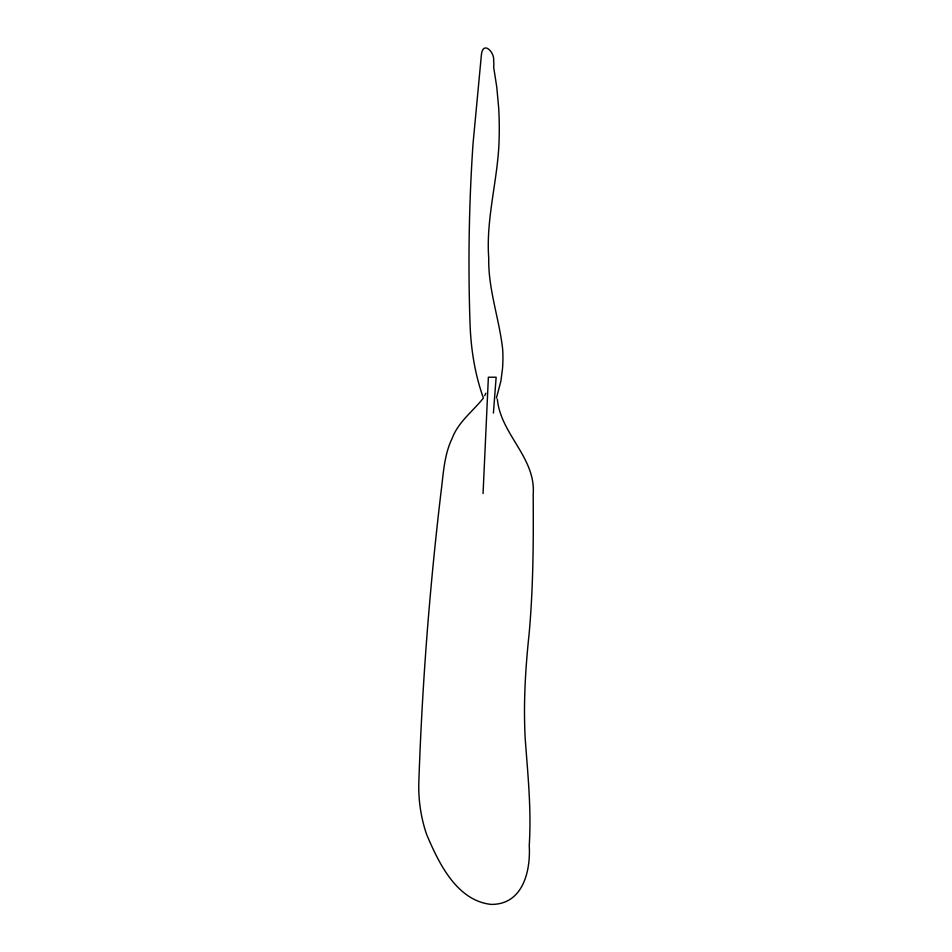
<?xml version="1.0" encoding="UTF-8"?>
<svg xmlns="http://www.w3.org/2000/svg" width="952" height="952" viewBox="0 0 952 952"><rect width="100%" height="100%" fill="white"/><g stroke="black" fill="none" stroke-linecap="round" stroke-linejoin="round"><path stroke-width="1.43" d="M483.057 493.6L488.376 377.218L496.147 377.218L493.41 413.061M496.42 398.055L500.93 380.943L502.525 368.436A136.279 136.279 0 0 0 502.644 349.087C499.253 318.634 488.15 289.301 488.733 258.254C486.008 221.471 496.159 185.7 498.658 149.285A345.278 345.278 0 0 0 498.658 107.707L496.789 87.215L493.695 67.33A33.32 33.32 0 0 0 493.648 60.702C494.659 51.92 482.807 40.305 481.391 54.907L473.013 143.895A1762.497 1762.497 0 0 0 470.074 324.656C470.99 349.574 474.977 374.529 483.402 398.055C472.894 411.335 458.4 421.772 452.188 438.265C444.048 455.044 443.382 474.013 441.014 492.16C435.802 535.964 431.423 579.875 427.865 623.857C423.64 676.634 420.629 729.506 418.82 782.425C418.297 799.966 420.915 817.554 426.52 834.19C438.551 862.714 456.591 900.64 491.113 904.4C522.945 904.721 530.764 871.068 529.241 845.519C531.537 809.878 527.801 774.309 525.218 738.8C523.303 703.778 525.409 668.697 529.122 633.853C533.287 587.551 533.525 541.022 533.179 494.576C536.154 457.638 500.657 434.493 497.36 399.209M484.723 395.675L485.865 393.2"/></g></svg>
